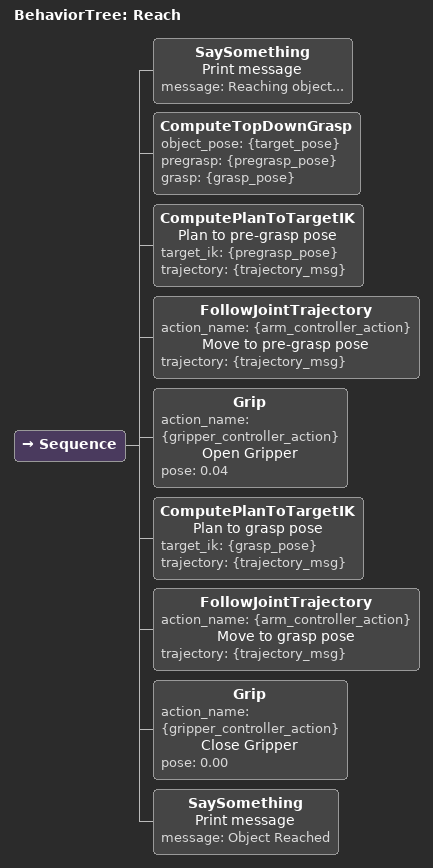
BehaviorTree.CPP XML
<?xml version="1.0" encoding="UTF-8"?>
<root BTCPP_format="4" main_tree_to_execute="Reach">
  <BehaviorTree ID="Reach">
    <Sequence>
      <SaySomething name="Print message" message="Reaching object..."/>

      <ComputeTopDownGrasp object_pose="{target_pose}" pregrasp="{pregrasp_pose}" grasp="{grasp_pose}"/>

      <ComputePlanToTargetIK name="Plan to pre-grasp pose" target_ik="{pregrasp_pose}" trajectory="{trajectory_msg}"/>
      <FollowJointTrajectory action_name="{arm_controller_action}" name="Move to pre-grasp pose" trajectory="{trajectory_msg}"/>
      <Grip action_name="{gripper_controller_action}" name="Open Gripper" pose="0.04"/>

      <ComputePlanToTargetIK name="Plan to grasp pose" target_ik="{grasp_pose}" trajectory="{trajectory_msg}"/>
      <FollowJointTrajectory action_name="{arm_controller_action}" name="Move to grasp pose" trajectory="{trajectory_msg}"/>
      <Grip action_name="{gripper_controller_action}" name="Close Gripper" pose="0.00"/>

      <SaySomething name="Print message" message="Object Reached"/>
    </Sequence>
  </BehaviorTree>
</root>
